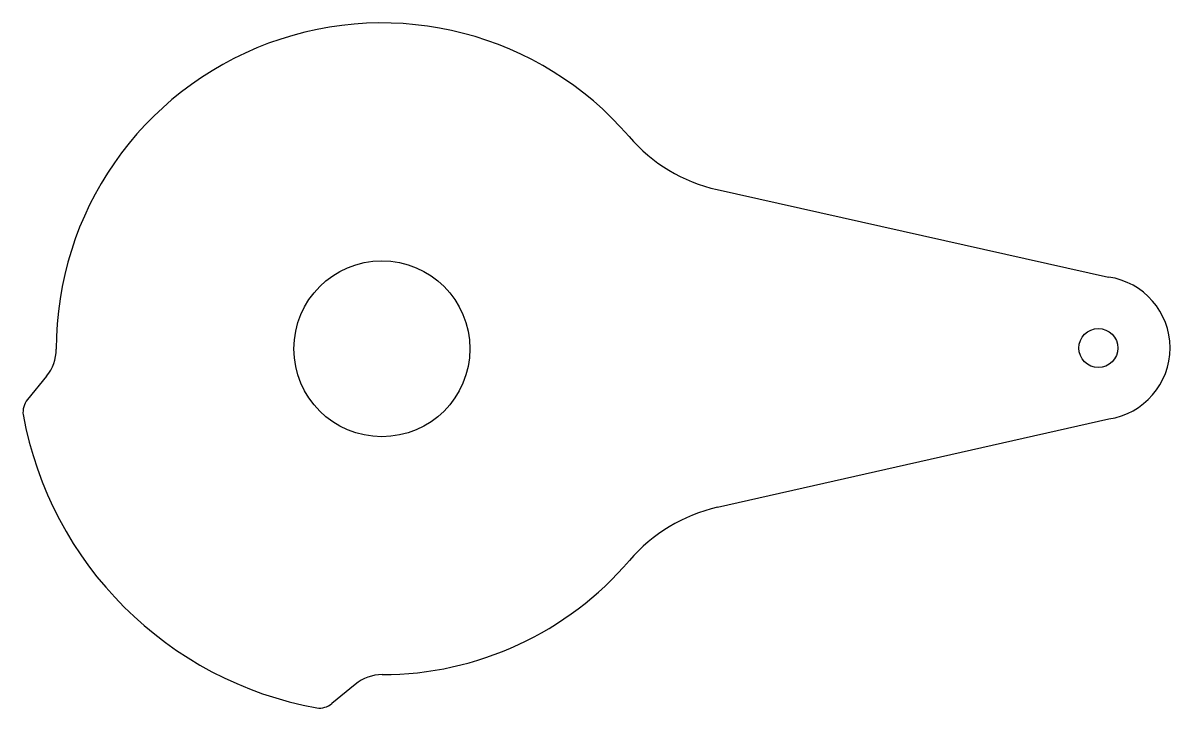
# Model space of a CAD drawing. Extents: x 144 to 320, y 50 to 156.
import ezdxf

# ---------------------------------------------------------------- set-up
doc = ezdxf.new("R2010")
doc.units = 0
doc.layers.get('0').update_dxf_attribs({"linetype": 'CONTINUOUS'})

msp = doc.modelspace()

# ---------------------------------------------------------------- linework, layer by layer
for p, q in [((250.16, 129.95), (310.25, 116.53)), ((147.19, 101.32), (144.26, 97.72)), ((250.21, 81.2), (310.27, 94.75)), ((194.59, 54.02), (191, 51.08))]:
    msp.add_line(p, q)
for centre, radius in [((198.68, 105.52), 13.5), ((308.68, 105.64), 3)]:
    msp.add_circle(centre, radius)
for centre, radius, start, end in [((198.68, 105.52), 50, 40.6223, 180.0609), ((255.61, 154.35), 25, 220.6223, 257.4042), ((308.68, 105.64), 11, 278.2794, 81.8425), ((142.19, 105.46), 6.5, 320.4127, 0.0609), ((146.58, 95.81), 3, 140.5731, 187.8441), ((198.68, 105.52), 56, 190.3728, 259.7491), ((255.72, 56.81), 25, 102.7177, 139.4996), ((198.68, 105.52), 50, 270.0609, 319.4996), ((198.75, 49.02), 6.5, 90.0609, 129.7092), ((189.09, 53.39), 3, 262.2778, 309.5488)]:
    msp.add_arc(centre, radius, start, end)

doc.saveas('drawing.dxf')
